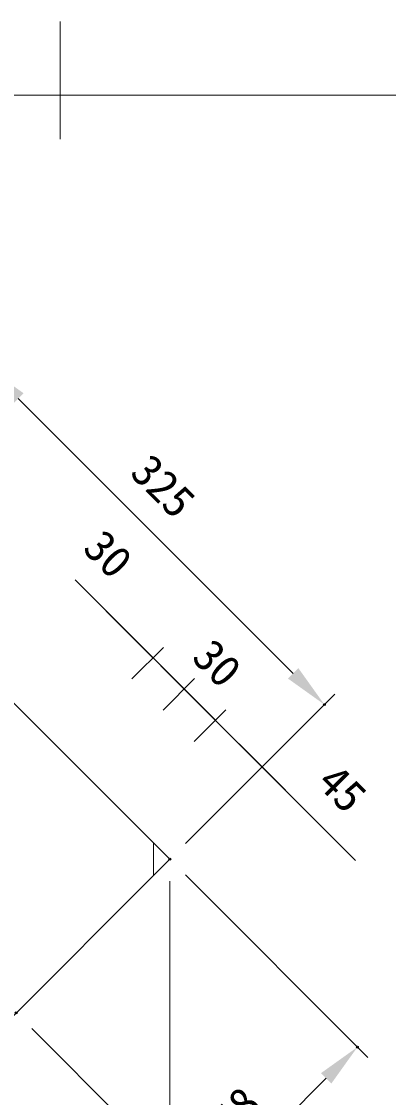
# Model space of a CAD drawing. Units: millimetres, scale not verified. Extents: x -203 to 203, y -143 to 143.
# Drawn here: x -2.6 to 22.3, y 69.8 to 143 of the extents above; entities that cross this region are included whole.
import ezdxf
from ezdxf.enums import TextEntityAlignment as Align

# ---------------------------------------------------------------- set-up
doc = ezdxf.new("R2010")
doc.units = ezdxf.units.MM
doc.header["$LTSCALE"] = 0.25
doc.header["$PDMODE"] = 32
doc.header["$PDSIZE"] = 0.125
for name, color, linetype, lineweight in [('0-1_DIMENSION_LINES$02_DIMENSI', 7, 'Continuous', 18), ('0-4_図面_FORMAT$01_WAKU$OUT_LINE', 6, 'Continuous', 18), ('0-8_DIMENSION_LINES$03_LINES', 7, 'Continuous', 18)]:
    doc.layers.add(name, color=color, linetype=linetype, lineweight=lineweight)
doc.layers.add('0-2_DEFPOINTS', color=7, linetype='Continuous')
doc.styles.add('ＭＳ ゴシック', font='')
doc.styles.get('ＭＳ ゴシック').set_extended_font_data('MS Gothic')

# ---------------------------------------------------------------- blocks, each defined once
blk = doc.blocks.new('D9')
at = {"layer": '0-1_DIMENSION_LINES$02_DIMENSI'}
for p, q in [((218.5202, 233.4388), (230.9375, 221.0096)), ((208.0602, 222.9888), (220.4775, 210.5596)), ((221.8929, 213.3873), (228.1085, 219.5969))]:
    blk.add_line(p, q, dxfattribs=at)
for points in [[(228.4618, 219.2432), (227.7551, 219.9506), (230.2307, 221.7171)], [(221.5395, 213.741), (222.2463, 213.0336), (219.7707, 211.2671)]]:
    blk.add_solid(points, dxfattribs=at)
at = {"layer": '0-2_DEFPOINTS'}
for p in [(217.46, 234.5), (207, 224.05), (230.2307, 221.7171)]:
    blk.add_point(p, dxfattribs=at)
at = {"layer": '0-1_DIMENSION_LINES$02_DIMENSI', "style": 'ＭＳ ゴシック'}
blk.add_text('148', height=2.199, rotation=44.973, dxfattribs=at).set_placement((221.1104, 214.0191), align=Align.BOTTOM_LEFT)
blk = doc.blocks.new('D10')
at = {"layer": '0-1_DIMENSION_LINES$02_DIMENSI'}
for p, q in [((183.6117, 246.5607), (205.7355, 268.6845)), ((207.1496, 265.8562), (225.8617, 247.1441)), ((218.5207, 235.5607), (228.69, 245.73))]:
    blk.add_line(p, q, dxfattribs=at)
for points in [[(207.5031, 266.2097), (206.7961, 265.5026), (205.0284, 267.9774)], [(225.5082, 246.7905), (226.2152, 247.4976), (227.9829, 245.0229)]]:
    blk.add_solid(points, dxfattribs=at)
at = {"layer": '0-2_DEFPOINTS'}
for p in [(182.551, 245.5), (227.9829, 245.0229), (217.46, 234.5)]:
    blk.add_point(p, dxfattribs=at)
at = {"layer": '0-1_DIMENSION_LINES$02_DIMENSI', "style": 'ＭＳ ゴシック'}
blk.add_text('325', height=2.199, rotation=315, dxfattribs=at).set_placement((214.1823, 260.2377), align=Align.BOTTOM_LEFT)
blk = doc.blocks.new('D11')
at = {"layer": '0-1_DIMENSION_LINES$02_DIMENSI'}
for p, q in [((177.0293, 232.9999), (177.0293, 197.5)), ((217.46, 233), (217.46, 197.5)), ((214.4602, 198.5), (180.0292, 198.5))]:
    blk.add_line(p, q, dxfattribs=at)
for points in [[(180.0292, 199), (180.0292, 198), (177.0293, 198.5)], [(214.4602, 198), (214.4602, 199), (217.46, 198.5)]]:
    blk.add_solid(points, dxfattribs=at)
at = {"layer": '0-2_DEFPOINTS'}
for p in [(177.0293, 234.4999), (217.46, 234.5), (177.0293, 198.5)]:
    blk.add_point(p, dxfattribs=at)
at = {"layer": '0-1_DIMENSION_LINES$02_DIMENSI', "style": 'ＭＳ ゴシック'}
blk.add_text('405', height=2.199, dxfattribs=at).set_placement((192.959, 199.5), align=Align.BOTTOM_LEFT)

msp = doc.modelspace()

# ---------------------------------------------------------------- linework, layer by layer
at = {"layer": '0-1_DIMENSION_LINES$02_DIMENSI', "color": 1}
for p, q in [((1.0123, 105.0082), (20.1042, 85.9163)), ((6.3156, 99.7049), (3.1336, 102.8868)), ((4.8763, 98.2655), (7.0227, 100.412)), ((8.4369, 97.5835), (5.255, 100.7655)), ((6.9976, 96.1442), (9.144, 98.2906)), ((6.9976, 96.1442), (9.144, 98.2906)), ((10.5583, 95.4622), (7.3763, 98.6442)), ((11.6189, 94.4016), (8.4369, 97.5835)), ((9.1189, 94.0229), (11.2654, 96.1693)), ((9.1189, 94.0229), (11.2654, 96.1693)), ((13.7402, 92.2802), (10.5583, 95.4622)), ((8.5207, 87.0607), (14.4473, 92.9873)), ((16.9222, 89.0983), (13.7402, 92.2802))]:
    msp.add_line(p, q, dxfattribs=at)
at = {"layer": '0-4_図面_FORMAT$01_WAKU$OUT_LINE'}
msp.add_line((0, 135), (0, 143), dxfattribs=at)
msp.add_lwpolyline([(-198, -138), (198, -138), (198, 138), (-198, 138)], close=True, dxfattribs=at)
at = {"layer": '0-8_DIMENSION_LINES$03_LINES'}
for p, q in [((7.46, 86), (-27.2426, 120.7026)), ((6.36, 84.9), (6.36, 87.1)), ((-23, 55.54), (7.46, 86))]:
    msp.add_line(p, q, dxfattribs=at)

# ---------------------------------------------------------------- block references
at = {"layer": '0-1_DIMENSION_LINES$02_DIMENSI'}
for name in ['D10', 'D11', 'D9']:
    msp.add_blockref(name, (-210, -148.5), dxfattribs=at)

# ---------------------------------------------------------------- texts
at = {"layer": '0-1_DIMENSION_LINES$02_DIMENSI', "style": 'ＭＳ ゴシック'}
for s, p in [('30', (0.9708, 106.5873)), ('30', (8.3954, 99.1627)), ('45', (16.9001, 90.6332))]:
    msp.add_text(s, height=2.199, rotation=315, dxfattribs=at).set_placement(p, align=Align.BOTTOM_LEFT)

doc.saveas('drawing.dxf')
